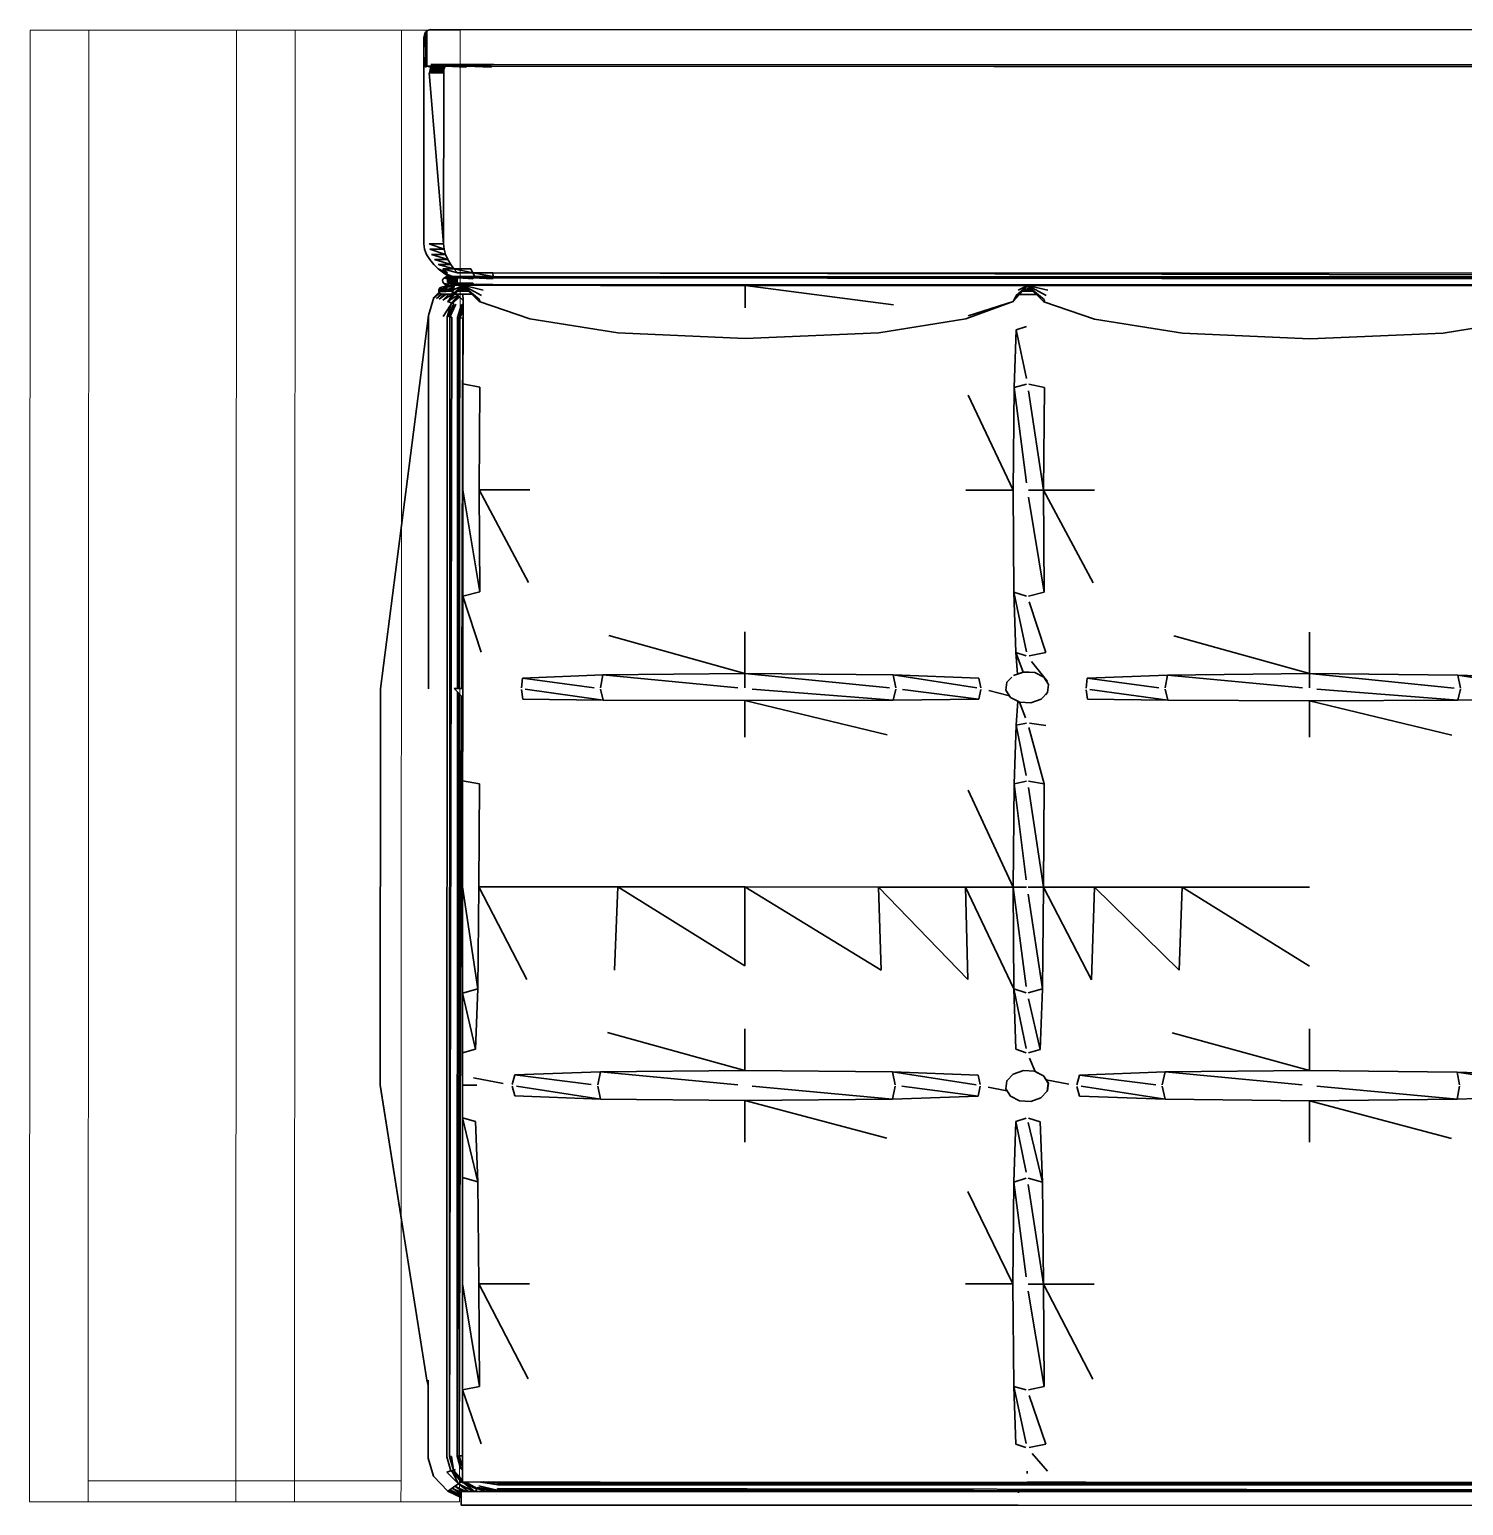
# Model space of a CAD drawing. Header units: millimetres. Extents: x 233224 to 234067, y -13631 to -11613.
# Drawn here: x 233475.5 to 233548.9, y -13145.6 to -13070.1 of the extents above; entities that cross this region are included whole.
import ezdxf

# ---------------------------------------------------------------- set-up
doc = ezdxf.new("R2010")
doc.units = ezdxf.units.MM
doc.header["$MEASUREMENT"] = 0
doc.layers.add('A_FLOR_PATT', color=7, linetype='Continuous')
doc.layers.add('A_FLOR_PATT_Pen_No__7', color=7, linetype='Continuous', lineweight=35)
doc.layers.add('Int - Furniture _Pen_No__75', color=6, linetype='Continuous', lineweight=20)

# ---------------------------------------------------------------- blocks, each defined once
blk = doc.blocks.new('loca')
at = {"layer": 'A_FLOR_PATT_Pen_No__7', "linetype": 'Continuous'}
for p, q in [((328.66, -593.34), (328.66, 591)), ((-418.73, 559.27), (-419.2, -559.27)), ((-418.73, -559.22), (-418.73, 559.27)), ((-417.73, -559.07), (-418.51, 559.27)), ((-415.72, -558.81), (-415.72, 558.86)), ((-415.29, -558.71), (-415.72, 558.86)), ((197.92, -558.92), (197.92, 559.12)), ((197.92, 559.12), (198.25, -561.62)), ((198.25, 559.27), (198.25, -561.62)), ((201.09, 559.32), (201.66, -561.62)), ((201.66, 559.27), (201.66, -561.62)), ((202.08, 559.17), (202.37, -561.42)), ((202.34, 559.07), (204.13, -561.67)), ((202.34, 559.07), (202.37, -561.42)), ((204.13, 559.32), (204.13, -561.67)), ((309.4, 560.24), (309.98, -562.54)), ((309.98, 560.19), (309.98, -562.54)), ((310.73, 559.99), (310.73, -561.18)), ((-415, -558.71), (-415, 541.17)), ((-426.15, -292.72), (-426.15, -10.4)), ((-419.13, -9.94), (-419.13, -291.65)), ((-414.47, -66.6), (-414.47, -23.05)), ((-218.4, -68.24), (-216.79, -24.48)), ((-211.06, -25.53), (-204.45, -68.24)), ((-206.07, -24.48), (-204.45, -68.24)), ((-14.27, -67.98), (-13.7, -24.22)), ((-8.04, -25.28), (-1.4, -67.98)), ((-2.98, -24.27), (-1.4, -67.98)), ((197.82, -23.05), (197.82, -66.6)), ((173.58, -75.47), (180.75, -30.91)), ((-414.5, -143.81), (-414.47, -66.6)), ((-211.75, -66.98), (-218.4, -68.24)), ((-204.45, -68.24), (-211.06, -66.98)), ((-8.65, -66.67), (-14.27, -67.98)), ((-1.4, -67.98), (-8.01, -66.67)), ((197.82, -66.6), (197.82, -143.81)), ((-219.12, -143.81), (-238.44, -71.19)), ((-218.4, -68.24), (-219.12, -143.81)), ((-211.75, -140.06), (-218.4, -68.24)), ((-203.74, -143.81), (-204.45, -68.24)), ((-14.52, -143.81), (-32.13, -71.04)), ((-14.27, -67.98), (-14.52, -143.81)), ((-8.65, -140.04), (-14.27, -67.98)), ((-0.65, -143.81), (-8.02, -69.9)), ((-0.65, -143.81), (-1.4, -67.98)), ((170.64, -143.81), (173.58, -75.47)), ((-414.43, -217.8), (-414.5, -143.81)), ((-219.12, -143.81), (-240.42, -143.81)), ((-219.12, -143.81), (-218.4, -217.55)), ((-211.06, -147.47), (-204.45, -217.55)), ((-204.45, -217.55), (-203.74, -143.81)), ((-203.74, -143.81), (-184.37, -214.03)), ((-182.44, -143.81), (-203.74, -143.81)), ((-109.9, -208.88), (-150.28, -143.81)), ((-109.9, -143.81), (-109.9, -208.88)), ((-14.52, -143.81), (-33.24, -143.81)), ((-14.52, -143.81), (-14.3, -216.37)), ((-0.65, -143.81), (-8.02, -143.81)), ((-8.01, -147.41), (-1.43, -216.42)), ((-1.43, -216.42), (-0.65, -143.81)), ((-0.65, -143.81), (18.68, -213.32)), ((20.62, -143.81), (-0.65, -143.81)), ((173.54, -208.88), (170.64, -143.81)), ((197.82, -143.81), (197.82, -217.8)), ((-152.46, -210.51), (-109.9, -208.88)), ((-152.46, -210.51), (-109.9, -253.86)), ((-109.9, -208.88), (-109.9, -253.86)), ((180.65, -253.86), (173.54, -208.88)), ((-414.36, -258.19), (-414.43, -217.8)), ((-216.79, -261.46), (-218.4, -217.55)), ((-218.4, -217.55), (-211.75, -219.06)), ((-211.75, -260.64), (-218.4, -217.55)), ((-211.06, -219.06), (-204.45, -217.55)), ((-204.45, -217.55), (-206.07, -261.46)), ((-13.81, -257.48), (-14.3, -216.37)), ((-14.3, -216.37), (-8.68, -217.74)), ((-8.79, -256.12), (-14.3, -216.37)), ((-8.04, -217.74), (-1.43, -216.42)), ((-1.43, -216.42), (-3.08, -257.53)), ((197.82, -217.8), (197.82, -258.19)), ((-210.99, -222.44), (-206.07, -261.46)), ((-7.97, -220.91), (-3.08, -257.53)), ((-312.95, -279.87), (-361.54, -254.52)), ((-312.95, -279.87), (-312.95, -253.86)), ((-109.9, -253.86), (-157.27, -255.23)), ((-157.27, -255.23), (-109.9, -279.87)), ((-109.9, -253.86), (-109.9, -279.87)), ((93.16, -279.87), (45.79, -254.52)), ((93.16, -253.86), (93.16, -279.87)), ((180.65, -253.86), (189.5, -279.87)), ((-414.28, -277.52), (-414.36, -258.19)), ((-211.83, -262.78), (-216.79, -261.46)), ((-210.99, -262.78), (-206.07, -261.46)), ((-8.92, -258.13), (-13.81, -257.48)), ((-8.08, -258.14), (-3.08, -257.53)), ((197.82, -258.19), (197.82, -277.52)), ((-210.64, -266.94), (-208.45, -278.41)), ((-414.36, -288.13), (-414.28, -277.52)), ((-399.68, -285.59), (-408.62, -277.78)), ((-396.61, -287.05), (-394.82, -278.65)), ((-369.95, -287.18), (-394.82, -278.65)), ((-217.76, -281.14), (-214.32, -277.88)), ((-214.32, -277.88), (-210.19, -277.37)), ((-214.32, -277.88), (-214.29, -277.84)), ((-214.12, -277.81), (-210.19, -277.37)), ((-214.03, -277.79), (-210.16, -277.32)), ((-210.19, -277.37), (-210.16, -277.32)), ((-210.19, -277.37), (-206.46, -279.77)), ((-210.16, -277.32), (-206.46, -279.77)), ((-210.16, -277.32), (-208.16, -278.6)), ((-26.14, -287.14), (-27.18, -278.65)), ((-13.84, -281.14), (-10.4, -277.88)), ((-11.51, -278.93), (-10.36, -277.83)), ((-10.4, -277.88), (-6.27, -277.37)), ((-10.4, -277.88), (-10.36, -277.83)), ((-10.36, -277.83), (-6.24, -277.32)), ((-10.36, -277.83), (-6.27, -277.37)), ((-6.27, -277.37), (-6.24, -277.32)), ((-6.27, -277.37), (-2.54, -279.77)), ((-6.24, -277.32), (-2.54, -279.77)), ((-6.24, -277.32), (-4.88, -278.19)), ((5.54, -286.07), (-4.7, -277.88)), ((-3.99, -278.76), (-2.51, -279.72)), ((8.37, -287.24), (10.08, -278.7)), ((35.99, -287.24), (10.08, -278.7)), ((192.69, -278.65), (197.8, -288.05)), ((195.42, -277.78), (197.82, -288.13)), ((197.82, -277.52), (197.82, -288.13)), ((-365.41, -279.46), (-367.05, -287.52)), ((-316.64, -287.57), (-365.41, -279.46)), ((-312.95, -279.87), (-365.41, -279.46)), ((-312.95, -287.66), (-312.95, -279.87)), ((-261.99, -287.66), (-312.95, -279.87)), ((-260.78, -280.38), (-312.95, -279.87)), ((-258.75, -287.64), (-260.78, -280.38)), ((-260.78, -280.38), (-229.91, -281.55)), ((-230.27, -287.64), (-260.78, -280.38)), ((-228.17, -287.53), (-229.91, -281.55)), ((-219.55, -286.34), (-217.76, -281.14)), ((-219.23, -292.06), (-219.55, -286.34)), ((-206.46, -279.77), (-206.46, -279.76)), ((-206.46, -279.77), (-204.09, -284.4)), ((-205.02, -282.54), (-204.09, -284.4)), ((-197.5, -287.05), (-204.22, -284.15)), ((-204.09, -284.4), (-203.81, -290.12)), ((-204.09, -284.4), (-203.77, -290.12)), ((-194.69, -287.53), (-192.91, -281.55)), ((-192.91, -281.55), (-162.04, -280.38)), ((-167.05, -287.53), (-192.91, -281.55)), ((-162.04, -280.38), (-164.07, -287.64)), ((-109.9, -279.87), (-162.04, -280.38)), ((-162.04, -280.38), (-113.54, -287.64)), ((-57.12, -279.46), (-109.9, -279.87)), ((-59.03, -287.61), (-109.9, -279.87)), ((-109.9, -279.87), (-109.9, -287.66)), ((-55.75, -287.52), (-57.12, -279.46)), ((-28.2, -287.48), (-57.12, -279.46)), ((-15.63, -286.34), (-13.84, -281.14)), ((-15.31, -292.06), (-15.63, -286.34)), ((-2.54, -279.77), (-2.51, -279.72)), ((-2.54, -279.77), (-0.22, -284.4)), ((-2.51, -279.72), (-0.22, -284.4)), ((-2.51, -279.72), (-0.18, -284.4)), ((-0.22, -284.4), (0.11, -290.12)), ((-0.22, -284.4), (-0.18, -284.4)), ((-0.18, -284.4), (0.11, -290.12)), ((-0.18, -284.4), (0.14, -290.12)), ((40.98, -279.51), (38.98, -287.57)), ((89.51, -287.57), (40.98, -279.51)), ((93.16, -279.87), (40.98, -279.51)), ((145.65, -279.46), (93.16, -279.87)), ((144.02, -287.61), (93.16, -279.87)), ((93.16, -279.87), (93.16, -287.66)), ((147.28, -287.52), (145.65, -279.46)), ((190.43, -279.46), (189.5, -279.87)), ((197.21, -287.52), (189.5, -279.87)), ((189.5, -279.87), (197.21, -287.57)), ((197.21, -287.41), (190.43, -279.46)), ((193.27, -283.63), (193.27, -288.28)), ((194.88, -285.24), (194.85, -290.12)), ((195.56, -285.91), (194.85, -290.12)), ((195.8, -286.16), (195.77, -290)), ((196.4, -286.77), (195.8, -289.98)), ((-426.15, -292.72), (-426.15, -293.38)), ((-426.15, -293.38), (-426.15, -294.65)), ((-420.95, -292.16), (-420.95, -292.16)), ((-419.48, -292.47), (-419.41, -292.28)), ((-419.48, -292.77), (-419.48, -292.47)), ((-419.48, -292.47), (-419.41, -292.65)), ((-419.41, -292.95), (-419.48, -292.77)), ((-419.48, -292.77), (-419.41, -292.87)), ((-419.13, -291.65), (-419.13, -293.63)), ((-419.13, -293.63), (-419.13, -293.89)), ((-419.13, -293.63), (-419.13, -293.63)), ((-419.13, -293.89), (-419.13, -389.37)), ((-419.13, -293.89), (-419.13, -293.89)), ((-414.47, -311.84), (-414.43, -292.57)), ((-414.43, -292.57), (-414.36, -288.13)), ((-408.64, -288.08), (-409.87, -288.08)), ((-396.61, -288.73), (-394.89, -293.94)), ((-365.45, -294.96), (-394.89, -293.94)), ((-394.47, -288.6), (-365.45, -294.96)), ((-367.05, -288.61), (-365.45, -294.96)), ((-309.24, -288.66), (-260.78, -295.01)), ((-260.78, -295.01), (-258.75, -288.66)), ((-229.91, -294.04), (-260.78, -295.01)), ((-255.72, -288.76), (-229.91, -294.04)), ((-228.17, -288.76), (-229.91, -294.04)), ((-216.89, -296.74), (-219.23, -292.06)), ((-203.81, -290.12), (-205.6, -295.31)), ((-203.77, -290.12), (-205.6, -295.31)), ((-203.77, -290.12), (-204.29, -291.62)), ((-203.81, -290.12), (-203.77, -290.12)), ((-194.68, -288.76), (-192.91, -294.04)), ((-162.04, -295.01), (-192.91, -294.04)), ((-192.55, -288.66), (-162.04, -295.01)), ((-164.07, -288.66), (-162.04, -295.01)), ((-109.9, -295.42), (-160.77, -288.64)), ((-109.9, -288.64), (-109.9, -295.42)), ((-106.14, -288.66), (-57.08, -294.96)), ((-57.08, -294.96), (-55.75, -288.61)), ((-27.14, -293.94), (-57.08, -294.96)), ((-52.79, -288.71), (-27.14, -293.94)), ((-26.14, -288.66), (-27.14, -293.94)), ((-14.82, -293.04), (-27.14, -293.94)), ((-23.38, -289.08), (-15.27, -292.14)), ((-12.98, -296.74), (-15.31, -292.06)), ((0.11, -290.12), (-1.67, -295.28)), ((10.15, -293.99), (-0.97, -293.26)), ((-0.26, -291.27), (-0.8, -292.79)), ((0.14, -290.12), (-0.26, -291.27)), ((0.1, -290.23), (10.15, -293.99)), ((0.11, -290.12), (0.14, -290.12)), ((8.37, -288.76), (10.15, -293.99)), ((41.02, -295.01), (10.15, -293.99)), ((10.51, -288.66), (41.02, -295.01)), ((38.98, -288.66), (41.02, -295.01)), ((96.9, -288.66), (145.65, -294.96)), ((145.65, -294.96), (147.28, -288.61)), ((175.08, -293.94), (145.65, -294.96)), ((150.23, -288.72), (175.08, -293.94)), ((176.81, -288.73), (175.08, -293.94)), ((189.68, -295.42), (196.88, -289.01)), ((190.58, -294.96), (197.21, -288.71)), ((192.77, -293.94), (190.58, -294.96)), ((197.21, -288.79), (192.77, -293.94)), ((193.25, -292.25), (193.27, -288.28)), ((194.85, -290.12), (194.83, -290.84)), ((194.85, -290.12), (195.64, -290.12)), ((195.42, -292.92), (197.81, -288.1)), ((197.14, -288.76), (197.16, -287.51)), ((197.14, -288.76), (197.21, -288.71)), ((197.21, -289.31), (197.21, -286.95)), ((197.82, -292.57), (197.82, -288.13)), ((197.82, -292.57), (197.82, -311.84)), ((-426.15, -560.29), (-426.15, -294.65)), ((-365.45, -294.96), (-312.95, -295.42)), ((-312.95, -295.42), (-260.78, -295.01)), ((-312.95, -319.69), (-312.95, -295.42)), ((-312.95, -295.42), (-265.59, -318.53)), ((-213.16, -299.14), (-216.89, -296.74)), ((-212.19, -308.16), (-214.09, -298.55)), ((-209.04, -298.63), (-213.16, -299.14)), ((-205.6, -295.31), (-209.04, -298.63)), ((-208.97, -298.58), (-209.04, -298.63)), ((-208.92, -298.54), (-208.97, -298.58)), ((-162.04, -295.01), (-109.9, -295.42)), ((-162.04, -295.01), (-109.9, -319.69)), ((-109.9, -295.42), (-57.08, -294.96)), ((-109.9, -295.42), (-60.27, -318.47)), ((-109.9, -295.42), (-109.9, -319.69)), ((-9.25, -299.14), (-12.98, -296.74)), ((-9.38, -307.93), (-12.08, -297.32)), ((-5.13, -298.63), (-9.25, -299.14)), ((-2.58, -296.18), (-5.13, -298.63)), ((41.02, -295.01), (93.16, -295.42)), ((93.16, -295.42), (145.65, -294.96)), ((93.16, -295.42), (141.77, -318.47)), ((93.16, -295.42), (93.16, -319.69)), ((189.68, -295.42), (180.75, -319.69)), ((189.68, -295.42), (182.26, -318.47)), ((189.68, -295.42), (190.58, -294.96)), ((-418.09, -559.11), (-417.9, -315.48)), ((-414.47, -355.39), (-414.47, -311.84)), ((-218.4, -357.03), (-216.79, -313.32)), ((-211.83, -312.19), (-216.79, -313.32)), ((-211.83, -352.36), (-216.79, -313.32)), ((-211.06, -314.32), (-204.45, -357.03)), ((-210.99, -312.19), (-206.07, -313.32)), ((-206.07, -313.32), (-204.45, -357.03)), ((-14.27, -356.77), (-13.74, -313.01)), ((-8.81, -311.93), (-13.74, -313.01)), ((-8.78, -352.06), (-13.74, -313.01)), ((-8.04, -314.06), (-1.4, -356.77)), ((-7.97, -311.93), (-2.98, -313.06)), ((-2.98, -313.06), (-1.4, -356.77)), ((197.82, -311.84), (197.82, -355.39)), ((-157.27, -318.53), (-109.9, -364.26)), ((-109.9, -319.69), (-157.27, -318.53)), ((-109.9, -319.69), (-109.9, -364.26)), ((173.58, -364.26), (180.75, -319.69)), ((-414.5, -432.6), (-414.47, -355.39)), ((-219.12, -432.6), (-238.44, -359.98)), ((-218.4, -357.03), (-219.12, -432.6)), ((-211.75, -355.76), (-218.4, -357.03)), ((-211.75, -428.83), (-218.4, -357.03)), ((-204.45, -357.03), (-211.06, -355.76)), ((-203.74, -432.6), (-204.45, -357.03)), ((-14.56, -432.6), (-32.13, -359.82)), ((-14.27, -356.77), (-14.56, -432.6)), ((-8.65, -355.45), (-14.27, -356.77)), ((-8.65, -428.83), (-14.27, -356.77)), ((-0.65, -432.6), (-8.02, -358.67)), ((-1.4, -356.77), (-8.01, -355.45)), ((-0.65, -432.6), (-1.4, -356.77)), ((187.96, -356.77), (197.82, -432.6)), ((197.82, -355.39), (197.82, -432.6)), ((-152.46, -362.94), (-109.9, -432.6)), ((-109.9, -364.26), (-152.46, -362.94)), ((-109.9, -364.26), (-109.9, -432.6)), ((170.64, -432.6), (173.58, -364.26)), ((-414.43, -506.59), (-414.5, -432.6)), ((-219.12, -432.6), (-240.42, -432.6)), ((-219.12, -432.6), (-218.4, -506.34)), ((-211.07, -436.24), (-204.45, -506.34)), ((-204.45, -506.34), (-203.74, -432.6)), ((-203.74, -432.6), (-184.37, -502.82)), ((-182.44, -432.6), (-203.74, -432.6)), ((-109.9, -497.67), (-150.28, -432.6)), ((-109.9, -432.6), (-150.28, -432.6)), ((-109.9, -432.6), (-109.9, -497.67)), ((-14.56, -432.6), (-33.27, -432.6)), ((-14.56, -432.6), (-14.3, -505.16)), ((-0.65, -432.6), (-8.02, -432.6)), ((-8.01, -436.18), (-1.43, -505.22)), ((-1.43, -505.22), (-0.65, -432.6)), ((-0.65, -432.6), (18.68, -502.16)), ((20.62, -432.6), (-0.65, -432.6)), ((173.54, -497.67), (170.64, -432.6)), ((197.82, -432.6), (186.35, -432.6)), ((197.82, -432.6), (197.82, -506.59)), ((-152.46, -499.31), (-109.9, -497.67)), ((-109.9, -497.67), (-109.9, -542.65)), ((180.65, -542.65), (173.54, -497.67)), ((-13.81, -546.27), (-14.3, -505.16)), ((-14.3, -505.16), (-8.68, -506.52)), ((-8.79, -544.95), (-14.3, -505.16)), ((-8.05, -506.53), (-1.43, -505.22)), ((-1.43, -505.22), (-3.08, -546.32)), ((-414.36, -547.03), (-414.43, -506.59)), ((-216.79, -550.25), (-218.4, -506.34)), ((-218.4, -506.34), (-211.75, -507.85)), ((-211.77, -549.3), (-218.4, -506.34)), ((-211.07, -507.85), (-204.45, -506.34)), ((-210.99, -511.21), (-206.07, -550.25)), ((-204.45, -506.34), (-206.07, -550.25)), ((-7.98, -509.68), (-3.08, -546.32)), ((197.82, -506.59), (197.82, -547.03)), ((-312.95, -568.65), (-361.54, -543.31)), ((-312.95, -568.65), (-312.95, -542.65)), ((-109.9, -542.65), (-109.9, -568.65)), ((93.16, -568.65), (45.79, -543.31)), ((93.16, -542.65), (93.16, -568.65)), ((180.65, -542.65), (189.5, -568.65)), ((-414.28, -566.31), (-414.36, -547.03)), ((-211.86, -551.56), (-216.79, -550.25)), ((-210.96, -551.56), (-206.07, -550.25)), ((-109.9, -568.65), (-157.27, -544.07)), ((-8.92, -546.97), (-13.81, -546.27)), ((-8.07, -546.97), (-3.08, -546.32)), ((197.82, -547.03), (197.82, -566.31)), ((-414.31, -558.59), (-415, -558.71)), ((-210.54, -556.23), (-207.64, -571.46)), ((-426.15, -560.29), (-426.15, -575.64)), ((-420.95, -559.54), (-420.95, -559.53)), ((-419.2, -559.27), (-418.73, -559.22)), ((-418.81, -559.23), (-419.13, -559.27)), ((-419.13, -559.26), (-419.13, -575.64)), ((-417.81, -568.65), (-419.13, -559.27)), ((-418.57, -560.83), (-419.13, -559.27)), ((-417.74, -569.32), (-419.13, -565.1)), ((-417.33, -569.21), (-418.73, -559.22)), ((-418.73, -559.22), (-417.73, -569.47)), ((-418.51, -559.17), (-417.73, -559.07)), ((-417.12, -569.11), (-418.51, -559.17)), ((-416.36, -568.65), (-418.51, -559.17)), ((-415.29, -558.71), (-415.72, -558.81)), ((-414.47, -567.53), (-415.72, -558.81)), ((-414.28, -566.16), (-415.72, -558.81)), ((-414.3, -563.6), (-415, -558.71)), ((-414.3, -561.08), (-415, -558.71)), ((197.92, -558.92), (197.92, -561.52)), ((197.92, -561.52), (198.25, -561.62)), ((197.92, -571.08), (197.92, -561.52)), ((197.92, -561.52), (198.25, -571.51)), ((198.25, -561.62), (198.25, -571.51)), ((201.09, -561.72), (201.66, -561.62)), ((201.09, -561.72), (201.66, -571.66)), ((201.66, -561.62), (201.66, -571.66)), ((202.08, -561.57), (202.37, -561.42)), ((202.08, -561.57), (202.37, -570.8)), ((202.37, -561.42), (204.13, -561.67)), ((202.37, -561.42), (204.13, -571.87)), ((202.37, -561.42), (202.37, -570.8)), ((204.13, -561.67), (204.13, -571.87)), ((309.4, -562.59), (309.98, -562.54)), ((309.4, -562.59), (309.98, -575.19)), ((309.98, -562.54), (309.98, -575.19)), ((310.73, -561.18), (310.73, -562.33)), ((310.73, -562.33), (310.73, -562.34)), ((310.73, -562.34), (310.73, -574.37)), ((-417.72, -569.49), (-419.13, -570.33)), ((-419.13, -570.34), (-417.94, -569.62)), ((-414.87, -576.13), (-419.13, -570.81)), ((-415.32, -579.06), (-419.13, -571.03)), ((-419.13, -571.09), (-415.32, -579.06)), ((-417.94, -569.62), (-417.72, -569.49)), ((-414.21, -577.53), (-417.94, -569.62)), ((-414.18, -577.48), (-417.94, -569.62)), ((-417.94, -569.62), (-414.35, -576.5)), ((-417.73, -569.47), (-417.66, -569.42)), ((-414.88, -575.5), (-417.73, -569.47)), ((-417.73, -569.47), (-416.24, -572.89)), ((-417.66, -569.42), (-417.12, -569.11)), ((-414.35, -576.42), (-417.66, -569.42)), ((-414.34, -575.25), (-417.66, -569.42)), ((-417.62, -569.4), (-417.33, -569.21)), ((-417.33, -569.23), (-417.33, -569.21)), ((-414.29, -567.43), (-414.47, -567.53)), ((-414.3, -567.9), (-414.47, -567.53)), ((-414.3, -567.84), (-414.47, -567.53)), ((-414.36, -576.97), (-414.28, -566.31)), ((-367.17, -576.97), (-394.82, -567.43)), ((-365.41, -568.3), (-367.17, -576.97)), ((-312.95, -576.97), (-365.41, -568.3)), ((-312.95, -568.65), (-365.41, -568.3)), ((-260.78, -569.21), (-312.95, -568.65)), ((-258.6, -576.97), (-260.78, -569.21)), ((-260.78, -569.21), (-229.91, -570.34)), ((-227.97, -576.97), (-260.78, -569.21)), ((-227.97, -576.97), (-229.91, -570.34)), ((-211.41, -569.61), (-211.41, -571.97)), ((-211.41, -571.97), (-211.41, -576.97)), ((-194.88, -576.97), (-192.91, -570.34)), ((-192.91, -570.34), (-162.04, -569.21)), ((-164.22, -576.97), (-192.91, -570.34)), ((-162.04, -569.21), (-164.22, -576.97)), ((-109.9, -568.65), (-162.04, -569.21)), ((-109.9, -576.97), (-162.04, -569.21)), ((-57.12, -568.3), (-109.9, -568.65)), ((-55.65, -576.97), (-57.12, -568.3)), ((38.83, -576.97), (10.08, -567.48)), ((40.98, -568.3), (38.83, -576.97)), ((93.16, -576.97), (40.98, -568.3)), ((93.16, -568.65), (40.98, -568.3)), ((145.65, -568.3), (93.16, -568.65)), ((147.41, -576.97), (145.65, -568.3)), ((190.43, -568.3), (189.5, -568.65)), ((189.5, -568.65), (197.77, -576.92)), ((197.78, -576.92), (190.43, -568.3)), ((192.69, -567.43), (197.78, -576.79)), ((193.27, -572.41), (193.27, -578.5)), ((195.42, -566.62), (197.82, -576.97)), ((197.82, -566.31), (197.82, -576.97)), ((197.92, -572.63), (197.82, -571.99)), ((197.92, -571.08), (197.92, -571.1)), ((197.92, -578.18), (197.92, -571.1)), ((197.92, -571.1), (198.25, -571.51)), ((198.25, -571.51), (198.96, -571.87)), ((198.25, -571.51), (198.96, -579.62)), ((198.25, -571.51), (198.25, -579.01)), ((198.96, -571.87), (198.96, -579.62)), ((201.09, -571.92), (201.66, -571.66)), ((201.09, -571.92), (201.66, -579.22)), ((201.66, -571.66), (201.66, -579.22)), ((202.08, -571.31), (202.37, -570.8)), ((202.08, -571.31), (202.37, -577.69)), ((202.37, -570.8), (204.13, -571.87)), ((202.37, -570.8), (202.37, -577.69)), ((204.13, -571.87), (206.21, -572.89)), ((204.13, -571.87), (206.21, -581.5)), ((204.13, -571.87), (204.13, -579.62)), ((206.21, -572.89), (206.21, -581.5)), ((-426.15, -575.64), (-426.15, -577.64)), ((-425.9, -577.64), (-426.15, -577.64)), ((-425.15, -577.64), (-425.9, -577.64)), ((-424.04, -577.64), (-425.15, -577.64)), ((-422.6, -577.64), (-424.04, -577.64)), ((-420.95, -577.64), (-422.6, -577.64)), ((-422.27, -577.64), (-419.05, -584.41)), ((-418.87, -584.16), (-422.16, -577.64)), ((-421.96, -577.64), (-418.87, -584.16)), ((-418.98, -583.88), (-421.95, -577.64)), ((-418.34, -583.39), (-421.58, -577.64)), ((-418.34, -583.39), (-421.08, -577.64)), ((-419.13, -577.64), (-420.95, -577.64)), ((-417.55, -582.22), (-420.38, -577.64)), ((-419.74, -577.64), (-417.55, -582.22)), ((-417.55, -582.22), (-419.71, -577.64)), ((-415.32, -579.06), (-419.13, -573.89)), ((-416.51, -580.79), (-419.13, -575.26)), ((-419.13, -575.64), (-419.13, -577.64)), ((-416.51, -580.79), (-419.13, -576.93)), ((-419.13, -577.64), (-419.13, -577.63)), ((-418.45, -580.33), (-418.44, -580.31)), ((-418.43, -580.35), (-418.43, -580.37)), ((-416.51, -580.79), (-417.55, -582.22)), ((-415.32, -579.06), (-416.51, -580.79)), ((-416.35, -576.9), (-416.35, -576.9)), ((-416.34, -576.91), (-416.35, -576.91)), ((-414.21, -577.53), (-415.32, -579.06)), ((-409.27, -584.87), (-415.32, -579.06)), ((-409.67, -581.86), (-415.32, -579.06)), ((-414.35, -576.49), (-414.57, -575.96)), ((-409.87, -576.87), (-414.36, -576.97)), ((-414.18, -577.48), (-414.21, -577.53)), ((-414.21, -577.53), (-408.66, -582.83)), ((-414, -577.18), (-414.18, -577.48)), ((-414.11, -576.96), (-414, -577.18)), ((-414, -577.18), (-414.1, -576.96)), ((-413.83, -576.96), (-414, -577.18)), ((-408.55, -582.42), (-414, -577.18)), ((-408.3, -581.61), (-414, -577.18)), ((-408.3, -581.61), (-413.22, -576.94)), ((-396.83, -576.87), (-409.87, -576.87)), ((-408.01, -580.59), (-408.3, -581.61)), ((-407.22, -577.89), (-408.28, -576.87)), ((-407.04, -577.28), (-407.56, -576.87)), ((-407.04, -577.28), (-407.22, -577.89)), ((-401.05, -579.62), (-407.22, -577.89)), ((-401.02, -579.01), (-407.22, -577.89)), ((-406.94, -576.92), (-406.99, -576.87)), ((-406.92, -576.87), (-406.94, -576.92)), ((-400.98, -578.6), (-406.94, -576.92)), ((-400.87, -576.97), (-406.94, -576.92)), ((-401.02, -579.01), (-401.05, -579.62)), ((-10.6, -579.21), (-401.05, -579.62)), ((-10.18, -579.62), (-401.05, -579.62)), ((-400.87, -576.97), (-400.98, -578.6)), ((-12.33, -577.51), (-400.98, -578.6)), ((-11.22, -578.6), (-400.98, -578.6)), ((-367.17, -576.97), (-396.83, -576.87)), ((-312.95, -576.97), (-367.17, -576.97)), ((-258.6, -576.97), (-312.95, -576.97)), ((-227.97, -576.97), (-258.6, -576.97)), ((-214.46, -576.97), (-227.97, -576.97)), ((-211.41, -576.97), (-214.46, -576.97)), ((-208.4, -576.97), (-211.41, -576.97)), ((-194.88, -576.97), (-208.4, -576.97)), ((-164.22, -576.97), (-194.88, -576.97)), ((-109.9, -576.97), (-164.22, -576.97)), ((-55.65, -576.97), (-109.9, -576.97)), ((-26.03, -576.87), (-55.65, -576.97)), ((-12.98, -576.87), (-26.03, -576.87)), ((-8.42, -581.35), (-12.98, -576.87)), ((-12.98, -576.87), (-8.5, -576.97)), ((-8.5, -576.97), (-8.42, -581.35)), ((-5.38, -576.97), (-8.5, -576.97)), ((181.08, -576.97), (-8.49, -577.49)), ((181.22, -578.6), (-8.47, -578.6)), ((181.22, -579.01), (-8.46, -579.21)), ((181.29, -579.62), (-8.45, -579.62)), ((8.18, -576.97), (-5.38, -576.97)), ((38.83, -576.97), (8.18, -576.97)), ((93.16, -576.97), (38.83, -576.97)), ((147.41, -576.97), (93.16, -576.97)), ((177.02, -576.87), (147.41, -576.97)), ((190.08, -576.87), (177.02, -576.87)), ((181.08, -576.97), (181.22, -578.6)), ((184.17, -576.87), (181.22, -578.6)), ((187.13, -576.92), (181.22, -578.6)), ((181.22, -579.01), (181.29, -579.62)), ((187.24, -577.28), (181.29, -579.62)), ((187.42, -577.89), (181.29, -579.62)), ((188.21, -580.59), (181.54, -583.65)), ((187.12, -576.87), (187.13, -576.92)), ((187.19, -576.87), (187.13, -576.92)), ((187.16, -576.87), (187.13, -576.92)), ((187.27, -576.87), (187.17, -576.97)), ((187.67, -576.87), (187.24, -577.28)), ((187.63, -576.87), (187.24, -577.28)), ((187.24, -577.28), (187.42, -577.89)), ((188.48, -576.87), (187.42, -577.89)), ((188.3, -576.87), (187.42, -577.89)), ((191.96, -578.73), (188.75, -582.42)), ((192.27, -579.03), (188.75, -582.42)), ((192.36, -579.12), (188.85, -582.78)), ((192.53, -579.28), (188.85, -582.78)), ((192.54, -579.29), (188.89, -582.83)), ((192.56, -579.31), (188.89, -582.83)), ((197.44, -577.31), (189.68, -584.26)), ((192.79, -579.54), (190.05, -583.93)), ((193.26, -580), (190.08, -576.87)), ((190.08, -576.87), (193.27, -576.94)), ((190.58, -583.75), (197.37, -577.39)), ((197.8, -576.89), (192.77, -582.73)), ((193.25, -581.06), (193.27, -578.5)), ((194.88, -574.62), (194.85, -579.62)), ((194.88, -574.03), (194.88, -574.62)), ((194.98, -574.13), (194.88, -574.62)), ((194.88, -574.62), (195.44, -574.59)), ((195.75, -574.9), (194.98, -579.52)), ((197.8, -576.9), (195.42, -581.71)), ((197.82, -581.35), (195.42, -581.71)), ((195.81, -574.95), (195.79, -578.79)), ((196.63, -575.77), (196.11, -578.5)), ((197.11, -581.48), (197.82, -581.35)), ((197.16, -577.56), (197.17, -576.32)), ((197.77, -576.92), (197.4, -577.34)), ((197.92, -574.03), (197.82, -574.24)), ((197.82, -576.97), (197.82, -581.35)), ((197.82, -581.35), (197.82, -581.45)), ((197.92, -578.18), (197.92, -578.2)), ((197.92, -582.98), (197.92, -578.2)), ((198.25, -579.01), (198.96, -579.62)), ((198.25, -579.01), (198.96, -584.82)), ((198.96, -579.62), (199.68, -579.88)), ((198.96, -579.62), (199.68, -585.23)), ((198.96, -579.62), (198.96, -584.82)), ((199.68, -579.88), (200.4, -579.93)), ((199.68, -579.88), (200.4, -585.23)), ((199.68, -579.88), (199.68, -585.23)), ((200.4, -579.93), (201.09, -579.67)), ((200.4, -579.93), (201.09, -584.92)), ((200.4, -579.93), (200.4, -585.23)), ((201.09, -579.67), (201.66, -579.22)), ((201.09, -579.67), (201.66, -584.36)), ((201.09, -579.67), (201.09, -584.92)), ((201.66, -579.22), (201.66, -584.36)), ((202.08, -578.55), (202.37, -577.69)), ((202.08, -578.55), (202.37, -582.32)), ((202.37, -577.69), (202.37, -582.32)), ((204.13, -579.62), (206.21, -581.5)), ((204.13, -579.62), (206.21, -587.27)), ((309.4, -575.44), (309.98, -575.19)), ((309.4, -575.44), (309.98, -585.74)), ((309.98, -575.19), (309.98, -585.74)), ((310.73, -574.37), (310.73, -584.25)), ((-419.24, -583.38), (-418.99, -583.88)), ((-418.88, -584.14), (-419.05, -584.41)), ((-411.31, -591.81), (-419.05, -584.41)), ((-418.99, -583.89), (-418.98, -583.88)), ((-418.98, -583.89), (-418.87, -584.11)), ((-418.87, -584.11), (-418.98, -583.89)), ((-418.98, -583.89), (-418.98, -583.89)), ((-418.87, -584.11), (-418.88, -584.14)), ((-418.34, -583.39), (-418.87, -584.11)), ((-417.55, -582.22), (-418.34, -583.39)), ((-408.66, -582.82), (-409.27, -584.87)), ((-408.66, -582.83), (-401.41, -584.92)), ((-408.3, -581.61), (-408.55, -582.42)), ((-401.34, -583.65), (-408.3, -581.61)), ((-401.27, -582.52), (-408.3, -581.61)), ((-401.41, -584.92), (181.65, -584.92)), ((181.47, -582.52), (-401.34, -583.65)), ((-401.27, -582.52), (-401.34, -583.65)), ((181.54, -583.65), (-401.34, -583.65)), ((181.47, -582.52), (181.54, -583.65)), ((188.53, -581.61), (181.54, -583.65)), ((188.53, -581.61), (181.61, -584.46)), ((181.65, -584.92), (188.89, -582.83)), ((187.61, -583.2), (181.79, -587.07)), ((188.53, -581.61), (188.75, -582.42)), ((188.9, -582.82), (189.47, -584.87)), ((190.62, -583.77), (189.47, -584.87)), ((189.93, -584.13), (189.47, -584.87)), ((190.58, -583.75), (189.68, -584.26)), ((189.68, -584.26), (190.54, -583.8)), ((193.11, -582.67), (190.15, -587.12)), ((193.24, -584.15), (190.15, -587.12)), ((190.54, -583.8), (192.66, -582.83)), ((190.54, -583.8), (192.55, -582.83)), ((190.61, -583.74), (190.54, -583.8)), ((192.77, -582.73), (190.58, -583.75)), ((193.23, -585.56), (190.68, -589.01)), ((193.23, -586.56), (190.68, -589.01)), ((193.33, -587.76), (191.15, -590.49)), ((193.47, -588.26), (191.15, -590.49)), ((193.76, -588.87), (191.44, -591.51)), ((192.66, -582.83), (193.24, -582.63)), ((192.72, -582.76), (192.66, -582.83)), ((192.67, -582.77), (194.35, -582.16)), ((195.42, -581.71), (192.77, -582.73)), ((193.23, -585.48), (193.25, -582.57)), ((193.23, -585.48), (193.23, -587.42)), ((193.62, -588.8), (193.23, -587.42)), ((194.63, -589.31), (193.62, -588.8)), ((195.6, -588.75), (194.63, -589.31)), ((194.66, -588.8), (194.63, -589.31)), ((194.73, -585.48), (194.66, -588.8)), ((195.67, -585.48), (194.66, -588.8)), ((195.6, -588.75), (194.66, -588.8)), ((195.49, -581.71), (194.73, -585.48)), ((194.81, -581.95), (194.73, -585.48)), ((194.73, -585.48), (195.67, -585.48)), ((196.56, -588.19), (195.56, -589.26)), ((195.56, -589.26), (196.53, -588.65)), ((195.6, -588.75), (195.56, -589.26)), ((196.67, -585.08), (195.6, -588.75)), ((195.67, -585.48), (195.6, -588.75)), ((196.56, -588.19), (195.6, -588.75)), ((196.47, -581.55), (195.67, -585.48)), ((195.75, -581.66), (195.67, -585.48)), ((195.67, -585.48), (196.67, -585.08)), ((196.96, -587.27), (196.53, -588.65)), ((196.96, -587.27), (197, -586.86)), ((197, -586.86), (197.07, -584.16)), ((198.1, -585.54), (197, -586.59)), ((198, -585.16), (197.01, -586.11)), ((198.01, -585.21), (197.01, -586.22)), ((197.92, -584.13), (197.04, -585.13)), ((197.92, -584.01), (197.05, -584.85)), ((197.07, -584.16), (197.11, -581.46)), ((197.75, -582.22), (197.08, -583.05)), ((197.75, -582.22), (197.09, -582.86)), ((197.82, -581.45), (197.11, -581.59)), ((197.28, -581.55), (197.75, -582.22)), ((197.75, -582.22), (197.92, -582.47)), ((197.92, -584.92), (197.92, -582.98)), ((197.92, -582.98), (198.25, -586.05)), ((197.92, -584.92), (198.25, -586.05)), ((198.25, -584.06), (198.96, -584.82)), ((198.25, -584.06), (198.96, -586.86)), ((198.25, -584.06), (198.25, -586.05)), ((198.96, -586.86), (198.25, -586.05)), ((199.68, -587.27), (198.96, -586.86)), ((200.4, -587.32), (199.68, -587.27)), ((201.09, -587.02), (200.4, -587.32)), ((201.09, -584.92), (201.66, -584.36)), ((201.09, -584.92), (201.66, -586.35)), ((201.09, -587.02), (201.66, -586.35)), ((201.66, -584.36), (201.66, -586.35)), ((202.08, -585.43), (201.66, -586.35)), ((202.08, -583.44), (202.37, -582.32)), ((202.08, -583.44), (202.37, -584.21)), ((202.08, -585.43), (202.37, -584.21)), ((202.37, -582.32), (204.13, -586.91)), ((202.37, -582.32), (202.37, -584.21)), ((202.37, -584.21), (204.13, -586.91)), ((204.13, -584.87), (206.21, -587.27)), ((204.13, -584.87), (206.21, -589.52)), ((204.13, -584.87), (204.13, -586.91)), ((206.21, -589.52), (204.13, -586.91)), ((206.21, -581.5), (208.51, -583.19)), ((206.21, -581.5), (208.51, -589.52)), ((206.21, -581.5), (206.21, -587.27)), ((208.51, -583.19), (210.98, -584.67)), ((208.51, -583.19), (210.98, -591.4)), ((208.51, -583.19), (208.51, -589.52)), ((210.98, -584.67), (213.6, -585.79)), ((210.98, -584.67), (213.6, -592.93)), ((210.98, -584.67), (210.98, -591.4)), ((213.6, -585.79), (216.28, -586.56)), ((213.6, -585.79), (216.28, -593.9)), ((213.6, -585.79), (213.6, -592.93)), ((216.28, -586.56), (219.01, -586.81)), ((216.28, -586.56), (219.01, -594.25)), ((216.28, -586.56), (216.28, -593.9)), ((219.01, -586.81), (306.47, -586.81)), ((219.01, -586.81), (306.47, -594.25)), ((219.01, -586.81), (219.01, -594.25)), ((306.47, -586.81), (307.25, -586.81)), ((306.47, -586.81), (307.25, -594.2)), ((306.47, -586.81), (306.47, -594.25)), ((307.25, -586.81), (308.04, -586.71)), ((307.25, -586.81), (308.04, -594.1)), ((307.25, -586.81), (307.25, -594.2)), ((308.04, -586.71), (308.76, -586.51)), ((308.04, -586.71), (308.76, -593.85)), ((308.04, -586.71), (308.04, -594.1)), ((308.76, -586.51), (309.4, -586.2)), ((308.76, -586.51), (309.4, -593.44)), ((308.76, -586.51), (308.76, -593.85)), ((309.4, -586.2), (309.98, -585.74)), ((309.4, -586.2), (309.98, -592.83)), ((309.4, -586.2), (309.4, -593.44)), ((309.98, -585.74), (309.98, -592.83)), ((310.73, -584.25), (310.73, -584.26)), ((310.73, -584.26), (310.73, -590.89)), ((-402.09, -594.46), (-411.31, -591.81)), ((-402.09, -594.46), (-362.26, -594.46)), ((-362.26, -595.17), (-364.91, -594.46)), ((-211.34, -619.04), (-362.26, -595.17)), ((-211.23, -619.04), (-362.26, -595.17)), ((-8.54, -619.04), (182.33, -594.46)), ((182.33, -594.46), (-8.54, -594.46)), ((182.33, -594.46), (191.54, -591.81)), ((194.02, -589), (191.44, -591.51)), ((194.2, -589.09), (191.54, -591.81)), ((194.32, -589.15), (191.54, -591.81)), ((194.63, -589.31), (195.56, -589.26)), ((208.51, -591.86), (206.21, -589.52)), ((210.98, -593.9), (208.51, -591.86)), ((213.6, -595.48), (210.98, -593.9)), ((216.28, -596.5), (213.6, -595.48)), ((309.4, -593.44), (309.98, -592.83)), ((309.4, -593.44), (309.98, -595.38)), ((309.4, -596.04), (309.98, -595.38)), ((309.4, -596.04), (319.77, -595.94)), ((309.98, -592.83), (309.98, -595.38)), ((309.98, -595.38), (320.23, -595.38)), ((310.73, -590.89), (310.73, -593.34)), ((319.77, -595.94), (319.7, -596.04)), ((319.7, -596.04), (326.26, -596.04)), ((319.77, -595.94), (326.4, -595.83)), ((326.26, -596.04), (319.77, -595.94)), ((320.23, -595.38), (326.83, -595.38)), ((326.69, -596.45), (325.97, -596.7)), ((326.4, -595.83), (327.55, -595.78)), ((327.33, -596.04), (326.69, -596.45)), ((326.83, -595.38), (327.91, -595.38)), ((327.33, -596.04), (327.55, -595.78)), ((327.91, -595.38), (327.55, -595.78)), ((328.34, -594.51), (327.91, -595.38)), ((328.66, -593.34), (328.34, -594.51)), ((219.01, -596.91), (216.28, -596.5)), ((306.47, -596.91), (219.01, -596.91)), ((306.47, -596.91), (316.75, -596.91)), ((316.75, -596.91), (323.36, -596.91)), ((324.4, -596.91), (323.36, -596.91)), ((325.18, -596.86), (324.4, -596.91)), ((325.97, -596.7), (325.18, -596.86)), ((-211.34, -619.04), (-211.23, -619.04)), ((-211.23, -619.04), (-211.16, -619.04)), ((-8.5, -619.04), (-211.16, -619.04))]:
    blk.add_line(p, q, dxfattribs=at)
blk = doc.blocks.new('_Koltuk Kenarı_2')
at = {"layer": 'Int - Furniture _Pen_No__75', "linetype": 'Continuous'}
for p, q in [((30, 700), (0, 700)), ((0, 0), (0, 700)), ((30, 700), (84.4, 700)), ((30, 690), (30, 700)), ((84.4, 700), (86.45, 700)), ((84.4, 690), (84.4, 700)), ((86.45, 700), (89.5, 700)), ((103.1, 700), (89.5, 700)), ((116.9, 700), (103.1, 700)), ((114.4, 0), (114.4, 700)), ((130.51, 700), (116.9, 700)), ((143.54, 700), (130.51, 700)), ((155.62, 700), (143.54, 700)), ((166.39, 700), (155.62, 700)), ((175.49, 700), (166.39, 700)), ((182.61, 700), (175.49, 700)), ((187.51, 700), (182.61, 700)), ((190, 700), (187.51, 700)), ((192, 700), (190, 700)), ((190, 690), (190, 700)), ((200.85, 700), (192, 700)), ((208.27, 700), (200.85, 700)), ((214.05, 700), (208.27, 700)), ((218, 700), (214.05, 700)), ((220, 700), (218, 700)), ((220, 0), (220, 700)), ((84.4, 690), (30, 690)), ((30, 0), (30, 690)), ((86.45, 690), (84.4, 690)), ((84.4, 0), (84.4, 690)), ((90.51, 690), (86.45, 690)), ((96.47, 690), (90.51, 690)), ((104.2, 690), (96.47, 690)), ((113.49, 690), (104.2, 690)), ((124.08, 690), (113.49, 690)), ((135.64, 690), (124.08, 690)), ((147.81, 690), (135.64, 690)), ((154, 690), (147.81, 690)), ((157.05, 690), (154, 690)), ((163.07, 690), (157.05, 690)), ((168.87, 690), (163.07, 690)), ((174.29, 690), (168.87, 690)), ((179.16, 690), (174.29, 690)), ((183.31, 690), (179.16, 690)), ((186.58, 690), (183.31, 690)), ((188.84, 690), (186.58, 690)), ((190, 690), (188.84, 690)), ((190, 0), (190, 690)), ((30, 0), (0, 0)), ((84.4, 0), (30, 0)), ((86.45, 0), (84.4, 0)), ((90.51, 0), (86.45, 0)), ((96.47, 0), (90.51, 0)), ((104.2, 0), (96.47, 0)), ((113.49, 0), (104.2, 0)), ((124.08, 0), (113.49, 0)), ((135.64, 0), (124.08, 0)), ((147.81, 0), (135.64, 0)), ((154, 0), (147.81, 0)), ((157.05, 0), (154, 0)), ((163.07, 0), (157.05, 0)), ((168.87, 0), (163.07, 0)), ((174.29, 0), (168.87, 0)), ((179.16, 0), (174.29, 0)), ((183.31, 0), (179.16, 0)), ((186.58, 0), (183.31, 0)), ((188.84, 0), (186.58, 0)), ((190, 0), (188.84, 0)), ((192, 0), (190, 0)), ((200.85, 0), (192, 0)), ((208.27, 0), (200.85, 0)), ((214.05, 0), (208.27, 0)), ((218, 0), (214.05, 0)), ((220, 0), (218, 0))]:
    blk.add_line(p, q, dxfattribs=at)

msp = doc.modelspace()

# ---------------------------------------------------------------- block references
at = {"layer": 'A_FLOR_PATT', "linetype": 'Continuous', "xscale": -0.1, "yscale": 0.1, "zscale": 100, "rotation": 269.9802354796223}
msp.add_blockref('loca', (233555.4, -13102.989), dxfattribs=at)
at = {"layer": 'Int - Furniture _Pen_No__75', "linetype": 'Continuous', "xscale": 0.1, "yscale": 0.1075465456311124, "zscale": 100, "rotation": 179.9802354796223}
msp.add_blockref('_Koltuk Kenarı_2', (233497.573, -13070.142), dxfattribs=at)

doc.saveas('drawing.dxf')
